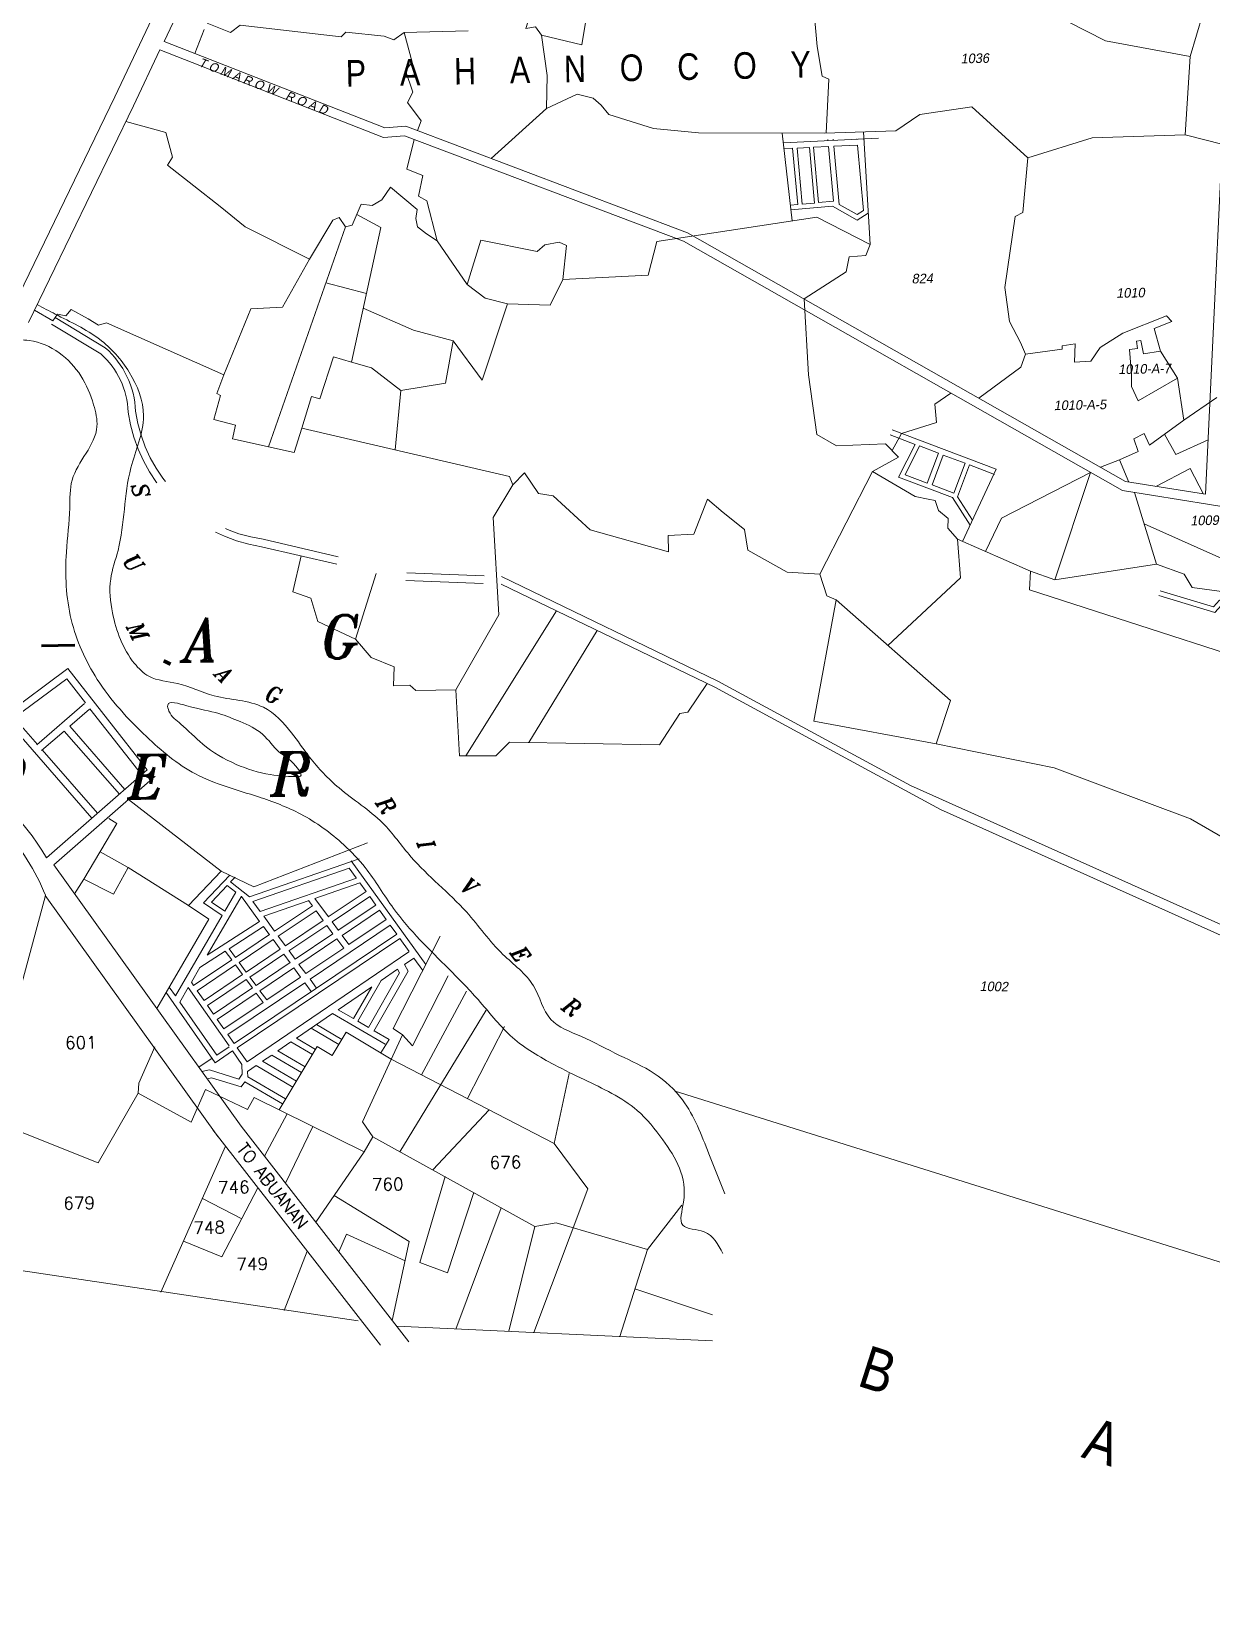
# Model space of a CAD drawing. Header units: metres. Extents: x -460 to 31334, y -1777 to 24987.
# Drawn here: x 100.829 to 102.356, y -753.785 to -751.742 of the extents above; entities that cross this region are included whole.
import ezdxf
from ezdxf.enums import TextEntityAlignment as Align

# ---------------------------------------------------------------- set-up
doc = ezdxf.new("R2010")
doc.units = ezdxf.units.M
doc.header["$MEASUREMENT"] = 0
doc.linetypes.add('ACAD_ISO02W100', pattern=[15, 12, -3])
doc.layers.add('VICINITY_MAP', color=7, linetype='Continuous', lineweight=13)
doc.styles.add('LOT_NO', font='ARIALN.TTF', dxfattribs={"width": 1.5})
doc.styles.add('PX-0', font='leroy')
doc.styles.add('PX-R', font='ROMANS.shx')
doc.styles.add('STYLE2', font='italict.shx')

# ---------------------------------------------------------------- blocks, each defined once
blk = doc.blocks.new('KQEFDFDFG')
at = {"layer": 'VICINITY_MAP', "color": 250, "lineweight": 0}
for p, q in [((26074.9, 4840.27), (26072.72, 4794.26)), ((26033.74, 4827.52), (26034.65, 4819.44)), ((26041.22, 4827.63), (26041.83, 4817.25)), ((26033.84, 4826.61), (26042.59, 4827.04)), ((26033.87, 4826.08), (26034.69, 4826.12)), ((26035.16, 4820.95), (26034.69, 4826.12)), ((26035.11, 4826.14), (26036.28, 4826.2)), ((26035.58, 4820.99), (26035.11, 4826.14)), ((26036.71, 4821.08), (26036.24, 4826.2)), ((26036.62, 4826.21), (26037.99, 4826.28)), ((26037.08, 4821.12), (26036.62, 4826.21)), ((26037.94, 4826.81), (26037.93, 4826.94)), ((26038.45, 4821.24), (26037.99, 4826.28)), ((26038.44, 4826.84), (26038.43, 4826.95)), ((26038.49, 4826.31), (26040.67, 4826.42)), ((26038.98, 4820.95), (26038.49, 4826.31)), ((26040.62, 4826.95), (26040.61, 4826.99)), ((26041.22, 4820.39), (26040.67, 4826.42)), ((25993.52, 4818.9), (25986.43, 4798.64)), ((26043.87, 4800.2), (26053.45, 4796.58)), ((26043.69, 4799.73), (26045.97, 4798.86)), ((26046.38, 4798.71), (26048.12, 4798.05)), ((26069.98, 4797.93), (26068.93, 4799.8)), ((26072.96, 4799.27), (26069.98, 4797.93)), ((26048.12, 4798.05), (26047.09, 4795.3)), ((26048.57, 4797.88), (26047.54, 4795.13)), ((26048.57, 4797.88), (26050.57, 4797.12)), ((26050.58, 4797.13), (26049.54, 4794.38)), ((26050.98, 4796.98), (26049.88, 4794.04)), ((26050.98, 4796.97), (26053.27, 4796.1)), ((26064.8, 4797.45), (26065.65, 4795.39)), ((26068.14, 4794.99), (26071.31, 4796.64)), ((26071.31, 4796.64), (26072.53, 4794.29)), ((26012.95, 4783.53), (26004.6, 4770.18)), ((26010.41, 4771.41), (26016.71, 4781.71)), ((25983.92, 4736.08), (25966.66, 4760.15)), ((25981.78, 4735.15), (25965.88, 4757.32)), ((25999.36, 4716.23), (25983.92, 4736.08)), ((25996.74, 4715.91), (25981.3, 4735.76))]:
    blk.add_line(p, q, dxfattribs=at)
at = {"layer": 'VICINITY_MAP', "color": 250, "lineweight": 0, "ltscale": 0.07}
for p, q in [((25967.97, 4778.21), (25962.03, 4773.79)), ((25975.26, 4768.89), (25967.97, 4778.21)), ((25967.85, 4777.26), (25963.03, 4773.68)), ((25969.57, 4775.06), (25967.85, 4777.26)), ((25962.03, 4773.79), (25970.18, 4764.45)), ((25963.03, 4773.68), (25965.15, 4771.24)), ((25965.1, 4771.19), (25969.5, 4774.99)), ((25968.13, 4772.91), (25969.94, 4774.48)), ((25974.73, 4768.47), (25969.99, 4774.52)), ((25965.54, 4770.68), (25967.62, 4772.47)), ((25967.62, 4772.47), (25972.7, 4766.65)), ((25968.13, 4772.91), (25973.21, 4767.09)), ((25965.6, 4770.73), (25970.69, 4764.9)), ((25965.99, 4760.79), (25975.26, 4768.89)), ((25966.66, 4760.15), (25976, 4768.31)), ((25982.08, 4759.58), (25973.55, 4766.17)), ((25969.42, 4758.82), (25972.48, 4763.95)), ((25972.48, 4763.95), (25971.73, 4764.42)), ((25985.07, 4758.12), (25995.55, 4762.18)), ((25973.5, 4759.89), (25970.93, 4761.35)), ((25984.68, 4757.19), (25994.77, 4760.69)), ((25973.5, 4759.89), (25972.17, 4757.46)), ((25979.08, 4756.4), (25973.5, 4759.89)), ((25979.08, 4756.4), (25982.08, 4759.58)), ((25980.46, 4756.65), (25982.87, 4759.19)), ((25982.08, 4759.58), (25985.07, 4758.12)), ((25985, 4756.76), (25993.86, 4759.84)), ((25994.5, 4758.95), (25993.86, 4759.84)), ((26000.92, 4750.98), (25994.05, 4760.51)), ((25969.42, 4758.82), (25968.57, 4757.49)), ((25972.17, 4757.46), (25969.42, 4758.82)), ((25981.18, 4756.72), (25982.64, 4758.26)), ((25983.43, 4757.63), (25982.64, 4758.26)), ((25982.95, 4758.58), (25983.37, 4759.02)), ((25984.68, 4757.19), (25982.95, 4758.58)), ((25985.67, 4755.84), (25994.53, 4758.92)), ((25990.71, 4757.05), (25994.84, 4758.49)), ((25995.42, 4757.68), (25994.84, 4758.49)), ((25963, 4746.49), (25965.89, 4757.34)), ((25980.94, 4755.14), (25979.08, 4756.4)), ((25982.18, 4755.48), (25980.46, 4756.65)), ((25980.78, 4751.83), (25983.93, 4757.21)), ((25982.41, 4755.88), (25981.18, 4756.72)), ((25982.41, 4755.88), (25983.43, 4757.63)), ((25983.94, 4757.22), (25983.93, 4757.23)), ((25985.61, 4754.94), (25983.94, 4757.22)), ((25985.67, 4755.84), (25985, 4756.76)), ((25985.99, 4755.41), (25990.17, 4756.87)), ((25987, 4754.04), (25990.48, 4756.38)), ((25990.48, 4756.38), (25990.13, 4756.85)), ((25991.95, 4755.35), (25990.71, 4757.05)), ((25991.94, 4755.35), (25995.42, 4757.68)), ((25992.29, 4754.9), (25995.75, 4757.22)), ((25992.85, 4754.12), (25996.31, 4756.45)), ((25996.31, 4756.45), (25995.75, 4757.22)), ((25976.14, 4746.93), (25980.94, 4755.14)), ((25977.86, 4748.09), (25982.18, 4755.48)), ((25985.61, 4754.94), (25980.78, 4751.83)), ((25987, 4754.04), (25985.99, 4755.41)), ((25987.33, 4753.57), (25990.82, 4755.92)), ((25987.99, 4752.69), (25991.47, 4755.03)), ((25991.47, 4755.03), (25990.82, 4755.92)), ((25992.87, 4754.11), (25992.29, 4754.9)), ((25993.21, 4753.65), (25996.65, 4755.96)), ((25993.84, 4752.8), (25997.27, 4755.11)), ((25997.27, 4755.11), (25996.65, 4755.96)), ((25985.97, 4754.46), (25982.81, 4752.42)), ((25983.27, 4743.7), (25998.24, 4753.77)), ((25983.4, 4751.62), (25986.52, 4753.73)), ((25983.55, 4743.3), (25998.53, 4753.36)), ((25986.52, 4753.71), (25985.97, 4754.46)), ((25987.99, 4752.69), (25987.33, 4753.58)), ((25988.32, 4752.22), (25991.81, 4754.57)), ((25988.89, 4751.46), (25992.37, 4753.8)), ((25990.26, 4749.61), (25997.65, 4754.58)), ((25992.37, 4753.8), (25991.81, 4754.57)), ((25993.84, 4752.8), (25993.21, 4753.65)), ((25998.24, 4753.77), (25997.65, 4754.58)), ((25997.92, 4745.08), (26002.23, 4753.57)), ((25999.38, 4752.17), (25998.53, 4753.36)), ((25982.45, 4752.2), (25980.12, 4750.69)), ((25983.05, 4751.39), (25982.45, 4752.2)), ((25983.4, 4751.62), (25982.81, 4752.42)), ((25983.74, 4751.16), (25986.85, 4753.26)), ((25984.39, 4750.27), (25987.52, 4752.37)), ((25984.46, 4742), (25999.36, 4752.15)), ((25984.73, 4749.81), (25987.85, 4751.91)), ((25987.51, 4752.37), (25986.85, 4753.26)), ((25988.43, 4751.12), (25987.85, 4751.91)), ((25988.89, 4751.46), (25988.33, 4752.23)), ((25989.24, 4750.98), (25992.73, 4753.33)), ((25989.87, 4750.13), (25993.36, 4752.47)), ((25993.36, 4752.47), (25992.73, 4753.33)), ((25979.33, 4749.34), (25980.12, 4750.69)), ((25979.54, 4749.03), (25983.05, 4751.39)), ((25979.87, 4748.56), (25983.39, 4750.93)), ((25984.04, 4750.04), (25983.39, 4750.93)), ((25984.39, 4750.27), (25983.74, 4751.16)), ((25985.29, 4749.04), (25988.42, 4751.15)), ((25985.65, 4748.56), (25988.76, 4750.66)), ((25989.39, 4749.81), (25988.76, 4750.66)), ((25989.87, 4750.13), (25989.24, 4750.98)), ((25996.81, 4749.5), (25998.32, 4750.53)), ((25998.32, 4750.53), (25998.5, 4750.2)), ((25998.96, 4750.97), (25999.83, 4751.56)), ((25998.96, 4750.97), (25999.29, 4750.36)), ((26000.64, 4750.43), (25999.83, 4751.56)), ((25979.33, 4749.34), (25979.54, 4749.03)), ((25980.5, 4747.66), (25984.04, 4750.04)), ((25980.83, 4747.19), (25984.38, 4749.58)), ((25982.7, 4744.52), (25989.78, 4749.28)), ((25984.95, 4748.81), (25984.38, 4749.58)), ((25985.29, 4749.04), (25984.73, 4749.81)), ((25986.27, 4747.71), (25989.39, 4749.81)), ((25990.37, 4748.48), (25989.78, 4749.28)), ((25990.85, 4748.8), (25990.26, 4749.61)), ((25996.81, 4749.5), (25994.67, 4745.75)), ((25998.5, 4750.2), (25995.64, 4745.18)), ((25999.29, 4750.36), (25996.14, 4744.84)), ((25999.69, 4743.49), (26002.98, 4749.92)), ((25977.01, 4748.4), (25981.53, 4741.93)), ((25977.29, 4748.9), (25977.86, 4748.09)), ((25978.26, 4747.51), (25979.04, 4748.85)), ((25979.04, 4748.85), (25982.8, 4743.47)), ((25979.87, 4748.56), (25980.5, 4747.66)), ((25981.38, 4746.41), (25984.95, 4748.81)), ((25981.72, 4745.92), (25985.3, 4748.33)), ((25985.93, 4747.48), (25985.3, 4748.33)), ((25986.27, 4747.71), (25985.65, 4748.56)), ((25992.86, 4746.81), (25995.94, 4748.91)), ((25995.94, 4748.91), (25994.27, 4745.99)), ((26000.53, 4740.82), (26004.68, 4748.53)), ((25978.26, 4747.51), (25981.67, 4742.63)), ((25980.83, 4747.19), (25981.38, 4746.41)), ((25982.32, 4745.06), (25985.93, 4747.48)), ((25989, 4744.19), (25992.34, 4746.46)), ((25997.17, 4743.63), (25992.34, 4746.46)), ((25994.27, 4745.99), (25992.86, 4746.81)), ((25998.54, 4733.74), (26006.48, 4746.78)), ((25981.72, 4745.92), (25982.32, 4745.06)), ((25992.92, 4743.61), (25990.36, 4745.11)), ((25993.2, 4744.08), (25990.86, 4745.45)), ((25992.31, 4742.58), (25993.6, 4744.75)), ((25993.6, 4744.75), (25997.74, 4742.26)), ((25995.64, 4745.18), (25994.67, 4745.75)), ((25997.55, 4744.06), (25996.16, 4744.88)), ((25998.77, 4744.49), (25997.92, 4745.08)), ((26004.77, 4738.62), (26008.17, 4745.25)), ((25974.48, 4740.04), (25975.98, 4743.38)), ((25981.67, 4742.63), (25982.8, 4743.39)), ((25982.7, 4744.52), (25983.27, 4743.7)), ((25983.55, 4743.3), (25984.46, 4742)), ((25987.3, 4743.02), (25988.5, 4743.84)), ((25987.41, 4737.6), (25990.92, 4743.41)), ((25990.48, 4742.68), (25988.5, 4743.84)), ((25990.76, 4743.15), (25989, 4744.19)), ((25990.92, 4743.41), (25992.31, 4742.58)), ((25995.08, 4736.49), (25998.77, 4744.49)), ((25996.78, 4742.84), (25997.55, 4744.06)), ((25998.77, 4744.49), (25999.69, 4743.49)), ((25980.02, 4741.52), (25981.24, 4742.34)), ((25981.53, 4741.93), (25983.12, 4743.01)), ((25983.12, 4743.01), (25983.98, 4741.78)), ((25984.02, 4740.87), (25983.98, 4741.78)), ((25985.88, 4742.06), (25986.73, 4742.64)), ((25989, 4740.23), (25985.88, 4742.06)), ((25989.48, 4741.03), (25986.73, 4742.64)), ((25989.8, 4741.56), (25987.3, 4743.02)), ((26012.75, 4734.49), (25997.74, 4742.26)), ((25980.31, 4741.12), (25980.99, 4741.28)), ((25980.79, 4740.45), (25981.18, 4740.54)), ((25980.99, 4741.28), (25983.7, 4740.43)), ((25981.18, 4740.54), (25983.91, 4739.7)), ((25983.7, 4740.43), (25984.02, 4740.87)), ((25984.49, 4741.11), (25985.3, 4741.66)), ((25984.52, 4740.64), (25984.49, 4741.11)), ((25988.01, 4738.59), (25984.52, 4740.64)), ((25988.67, 4739.69), (25985.3, 4741.66)), ((26012.75, 4734.49), (26014.13, 4740.93)), ((25970.74, 4732.7), (25974.42, 4739.13)), ((25974.42, 4739.13), (25974.48, 4740.04)), ((25974.42, 4739.13), (25979.3, 4736.47)), ((25979.3, 4736.47), (25980.64, 4739.45)), ((25980.64, 4739.45), (25984.49, 4737.63)), ((25983.91, 4739.7), (25984.26, 4740.17)), ((25987.73, 4738.13), (25984.26, 4740.17)), ((25984.49, 4737.63), (25985.11, 4738.74)), ((25985.11, 4738.74), (25995.23, 4733.71)), ((26006.75, 4737.6), (26001.58, 4732.06)), ((25988.14, 4737.23), (25986.07, 4733.32)), ((25988, 4730.84), (25990.53, 4736.05)), ((25996.05, 4735.12), (25995.08, 4736.49)), ((25963.61, 4735.58), (25970.74, 4732.7)), ((25995.23, 4733.71), (25996.05, 4735.12)), ((25996.05, 4735.12), (26010.96, 4726.85)), ((26015.83, 4730.33), (26012.75, 4734.49)), ((25976.53, 4720.81), (25982.48, 4734.24)), ((25990.79, 4727.26), (25995.23, 4733.71)), ((25982.14, 4724.05), (25985.46, 4730.41)), ((26002.69, 4731.44), (26000.38, 4723.53)), ((26010.86, 4717.08), (26015.83, 4730.33)), ((25923.18, 4728.78), (25994.7, 4718.18)), ((25980.35, 4729.44), (25983.97, 4727.55)), ((25992.47, 4729.7), (25999.39, 4725.47)), ((26002.92, 4722.58), (26005.33, 4729.98)), ((26021.34, 4724.74), (26024.5, 4728.82)), ((26003.69, 4717.41), (26007.86, 4728.57)), ((26010.96, 4726.85), (26012.92, 4727.2)), ((26012.92, 4727.2), (26021.34, 4724.74)), ((25993.62, 4726.13), (25992.91, 4724.52)), ((25999.01, 4723.7), (25993.62, 4726.13)), ((26010.96, 4726.85), (26008.57, 4717.22)), ((25978.61, 4725.5), (25982.14, 4724.05)), ((25987.88, 4719.12), (25990, 4724.58)), ((25999.39, 4725.47), (25997.83, 4718.21)), ((26021.34, 4724.74), (26018.78, 4716.72)), ((26000.38, 4723.53), (26002.92, 4722.58)), ((26020.18, 4721.1), (26027.33, 4718.73)), ((25998.25, 4717.66), (26027.31, 4716.32))]:
    blk.add_line(p, q, dxfattribs=at)
at = {"layer": 'VICINITY_MAP', "color": 250, "lineweight": 0}
blk.add_lwpolyline([(25994.63, 4910.01), (25997.17, 4890.44, -0.149078), (25995.32, 4879.41), (25972.28, 4830.85), (25963.48, 4812.66)], format="xyb", dxfattribs=at)
for points in [[(25988.26, 4860.08), (25976.82, 4835.96)], [(26006.95, 4825.19), (26012.04, 4829.77), (26014.87, 4831.11), (26016.32, 4830.73), (26017.08, 4830.08), (26017.77, 4829.22), (26021.9, 4827.94), (26026.02, 4827.55), (26037.67, 4827.51), (26044.19, 4827.73), (26046.4, 4829.22), (26051.19, 4829.94), (26056.35, 4825.24), (26062.29, 4827.07), (26070.84, 4827.37), (26081.34, 4824.68)], [(25979.64, 4834.85), (25980.5, 4837.06)], [(25980.78, 4837.63), (25982.93, 4836.77), (25983.83, 4837.45), (25993.12, 4836.39), (25993.56, 4836.8), (25997.09, 4836.44), (25997.97, 4836.11), (25998.92, 4836.79), (26004.81, 4836.92)], [(26071.29, 4834.57), (26063.51, 4836.02), (26040.81, 4847.59), (26037.95, 4847.76), (26037.7, 4843.48), (26037.34, 4841.13), (26036.5, 4840.72), (26036.94, 4835.49), (26037.4, 4832.76), (26038.03, 4832.49), (26037.79, 4827.51)], [(26010.96, 4839.83), (26010.12, 4837.15), (26011.03, 4837.29), (26011.57, 4836.54), (26015.29, 4835.65), (26016.05, 4840.33), (26012.48, 4841.47)], [(26073.04, 4840.5), (26071.29, 4834.57), (26070.84, 4827.37)], [(25998.92, 4836.79), (25999.66, 4834.04), (25999.05, 4833.27), (25999.72, 4831.28), (25999.23, 4830.35), (26000.49, 4828.65), (26000.16, 4827.76)], [(26011.57, 4836.54), (26012.09, 4832.81), (26012.04, 4829.77)], [(25976.44, 4835.17), (25974, 4830.03), (25964.34, 4810.08)], [(25976.44, 4835.17), (25997.01, 4827.12), (25998.95, 4827.28), (26024.65, 4817.56), (26065.06, 4794.6), (26075.75, 4792.89), (26082.61, 4791.47), (26082.96, 4791.27)], [(25976.82, 4835.96), (25997.14, 4828.01), (25999.08, 4828.17), (26025.02, 4818.35), (26065.35, 4795.44), (26072.72, 4794.26)], [(25973.31, 4828.59), (25976.97, 4827.57), (25977.61, 4825.31), (25977.12, 4824.57), (25981.97, 4820.76), (25984.29, 4818.9), (25990.21, 4815.92), (25992.37, 4819.51), (25992.95, 4819.75), (25993.52, 4818.9), (25994.15, 4819.05), (25994.98, 4820.97), (25995.98, 4820.86), (25996.88, 4821.37), (25997.67, 4822.53), (26000.13, 4820.48), (26000.01, 4819.66), (26000.16, 4818.89), (26000.99, 4818.23), (26001.98, 4817.61), (26004.72, 4813.58), (26006, 4817.65), (26011.16, 4816.61), (26011.88, 4817.22), (26013.19, 4817.47), (26013.88, 4817.17), (26013.53, 4814.03), (26021.38, 4814.43), (26022.18, 4817.54), (26036.92, 4819.78), (26041.83, 4817.25), (26041.44, 4816.24), (26039.9, 4816.12), (26039.61, 4814.75), (26035.77, 4812.25), (26036.16, 4805.27), (26036.91, 4799.77), (26038.74, 4798.72), (26043.24, 4798.92), (26044.45, 4797.67), (26042.05, 4796.37), (26037.21, 4786.91), (26034.2, 4787.09), (26030.56, 4789.11), (26030.27, 4791.03), (26028.31, 4792.58), (26026.87, 4793.8), (26025.59, 4790.6), (26023.25, 4790.47), (26023.28, 4788.97), (26016.04, 4791), (26012.64, 4794.11), (26011.29, 4794.33), (26010, 4796.23), (26008.93, 4795.12), (26008.64, 4795.89), (25989.5, 4800.36), (25988.8, 4798.12), (25983.13, 4799.36), (25983.41, 4800.64), (25981.39, 4801.16), (25982, 4803.36), (25981.69, 4803.54), (25982.33, 4805.26), (25984.82, 4811.34), (25987.71, 4811.48), (25990.21, 4815.92)], [(25999.85, 4826.94), (25999.17, 4824.19), (26000.63, 4823.6), (26000.26, 4821.7), (26001.02, 4821.28), (26001.98, 4817.61)], [(26056.35, 4825.24), (26055.9, 4820.21), (26055.19, 4819.83), (26054.25, 4813.3), (26054.67, 4810.18), (26055.69, 4808.24), (26056.14, 4807.18), (26055.72, 4805.98), (26051.85, 4803.11)], [(26034.48, 4820.89), (26035.16, 4820.95)], [(26034.53, 4820.45), (26038.37, 4820.79), (26040.64, 4819.5), (26041.66, 4820.15)], [(26035.58, 4820.99), (26036.71, 4821.08)], [(26037.08, 4821.12), (26038.47, 4821.24)], [(26038.98, 4820.95), (26040.63, 4820.01), (26041.22, 4820.39)], [(25994.56, 4820.01), (25996.79, 4818.83), (25994.07, 4806.43)], [(25991.7, 4813.72), (25995.45, 4812.74)], [(26013.53, 4814.03), (26012.36, 4811.68), (26008.44, 4811.8), (26006.12, 4804.78), (26003.45, 4808.38), (26002.73, 4804.51), (25998.62, 4803.83), (25998.11, 4798.35)], [(26004.72, 4813.58), (26006.4, 4812.31), (26008.44, 4811.8)], [(25982.33, 4805.26), (25971.52, 4810.05), (25970.79, 4809.82), (25969.82, 4810.43), (25968.26, 4811.28), (25967.77, 4810.69), (25967.01, 4810.84), (25966.58, 4810.22), (25964.9, 4811.21)], [(25995.16, 4811.41), (25999.8, 4809.36), (26003.45, 4808.38)], [(26056.14, 4807.18), (26059.5, 4807.63), (26059.52, 4807.94), (26060.71, 4808.12), (26060.65, 4806.42), (26062.16, 4806.52), (26063.02, 4807.79), (26065.1, 4809.09), (26069.13, 4810.68), (26069.61, 4810.16), (26067.99, 4809.53), (26068.56, 4807.43), (26070.14, 4804.95), (26070.71, 4801.1), (26073.77, 4803.17)], [(26068.56, 4807.43), (26067.01, 4807.21), (26066.77, 4808.43), (26066.36, 4808.36), (26066.44, 4807.7), (26065.72, 4807.59), (26065.89, 4805.3), (26065.91, 4804.2), (26066.5, 4802.86), (26070.14, 4804.95)], [(25998.62, 4803.83), (25995.92, 4805.9), (25994.07, 4806.43), (25992.42, 4806.91), (25991.16, 4803.04), (25990.39, 4803.28), (25989.5, 4800.36)], [(26049.27, 4803.57), (26047.79, 4802.56), (26047.93, 4800.87), (26044.73, 4799.86), (26043.85, 4798.29)], [(26063.05, 4796.75), (26064.8, 4797.45), (26066.52, 4798.2), (26066.12, 4799.37), (26067.05, 4799.87), (26067.55, 4798.79), (26070.71, 4801.1)], [(26045.97, 4798.86), (26044.45, 4795.83), (26049.42, 4793.96), (26051.04, 4791.41)], [(26046.38, 4798.71), (26045.05, 4796.07), (26047.09, 4795.3)], [(26042.05, 4796.37), (26045.97, 4794.06), (26047.17, 4793.83), (26047.82, 4793.7), (26048.13, 4792.76), (26049.01, 4792.02), (26048.99, 4791.15), (26049.88, 4790.12), (26056.61, 4787.2), (26056.5, 4785.46), (26085.75, 4776), (26084.69, 4769.28)], [(26053.45, 4796.58), (26050.34, 4789.92)], [(26052.46, 4789), (26053.93, 4792.08), (26062.11, 4796.27)], [(26062.11, 4796.27), (26058.85, 4786.38)], [(26008.93, 4795.12), (26007.11, 4792.12), (26007.65, 4783.16), (26003.68, 4776.26), (26004.02, 4770.18), (26007.37, 4770.17), (26008.62, 4771.44), (26022.45, 4771.19), (26024.32, 4774.07), (26025.06, 4774.19), (26026.84, 4776.83)], [(26047.54, 4795.13), (26049.54, 4794.38)], [(26049.88, 4794.04), (26051.25, 4791.88)], [(26066.16, 4794.42), (26068.2, 4787.83)], [(26056.61, 4787.2), (26058.85, 4786.38), (26068.2, 4787.83), (26070.74, 4786.9), (26071.47, 4785.69), (26078.31, 4784.76), (26079.8, 4785.19), (26079.42, 4786.24), (26079.94, 4787.83), (26079.38, 4788.21), (26079.8, 4792.06)], [(26067.05, 4791.55), (26076.84, 4787.18), (26076.05, 4785.07)], [(26082.96, 4791.27), (26081.89, 4786.76), (26079.54, 4783.84), (26073.99, 4784.53), (26073.44, 4783.9), (26068.54, 4785.37)], [(26049.88, 4790.12), (26050.15, 4786.56), (26043.47, 4780.34)], [(26083.37, 4791.04), (26082.3, 4786.56), (26079.73, 4783.36), (26074.17, 4784.05), (26073.58, 4783.39), (26068.41, 4784.94)], [(25994.44, 4780.92), (25990.99, 4782.55), (25990.34, 4784.7), (25988.67, 4785.27), (25989.45, 4788.59)], [(26003.68, 4776.26), (26000, 4776.21), (25999.44, 4776.7), (25997.94, 4776.62), (25998, 4778.38), (25995.88, 4779.24), (25994.44, 4780.92), (25996.34, 4786.98)], [(26037.21, 4786.91), (26037.83, 4784.93), (26038.69, 4784.55), (26049.22, 4775.27), (26047.9, 4771.28), (26036.66, 4773.37), (26038.69, 4784.55)], [(26007.85, 4785.98), (26027.52, 4776.5), (26048.3, 4765.24)], [(26007.88, 4786.68), (26027.81, 4777.07), (26045.56, 4767.45)], [(26047.9, 4771.28), (26058.77, 4769.08), (26071.34, 4764.37), (26078.38, 4760.29), (26085.32, 4761.34), (26083.29, 4762.82), (26084.69, 4769.28)], [(26045.56, 4767.45), (26095.97, 4744.85)], [(26048.3, 4765.24), (26095.69, 4743.99)], [(26023.88, 4739.31), (26118.1, 4709.76), (26297.16, 4707.42)]]:
    blk.add_lwpolyline(points, dxfattribs=at)
at = {"layer": 'VICINITY_MAP', "color": 250, "linetype": 'ACAD_ISO02W100', "lineweight": 0, "ltscale": 0.0001}
for points in [[(25966.8, 4810.53), (25971.41, 4807.75, -0.204341), (25974.2, 4801.91, 0.331517), (25985.93, 4790.12), (25999.18, 4787.03), (26007.88, 4786.68)], [(25966.44, 4809.94), (25971, 4807.19, -0.203393), (25973.51, 4801.84, 0.331655), (25985.8, 4789.44), (25999.09, 4786.34), (26007.85, 4785.98)]]:
    blk.add_lwpolyline(points, format="xyb", dxfattribs=at)
at = {"layer": 'VICINITY_MAP', "color": 250, "lineweight": 0, "ltscale": 0.07, "const_width": 0.342}
blk.add_lwpolyline([(25976.78, 4778.93), (25977.42, 4778.62)], dxfattribs=at)
at = {"layer": 'VICINITY_MAP', "color": 250, "lineweight": 0}
for centre, radius, start, end in [((25944.82, 4748.23), 24.62, 30.6977, 60.5495), ((25945.31, 4748.88), 22.26, 22.3428, 41.286)]:
    blk.add_arc(centre, radius, start, end, dxfattribs=at)
at = {"layer": 'VICINITY_MAP', "color": 250, "lineweight": 0, "ltscale": 0.07}
for points, knots in [([(26028.46, 4729.87), (26027.96, 4731.09), (26026.78, 4734.01), (26025.22, 4738.16), (26022.06, 4741.14), (26018.6, 4742.61), (26015.54, 4744.32), (26011.93, 4745.59), (26011.12, 4749.47), (26007.54, 4751.99), (26004.44, 4756.53), (26000.04, 4759.91), (25996.91, 4764.49), (25993.11, 4766.81), (25990.37, 4769.72), (25988.5, 4772.52), (25985.86, 4775.34), (25981.67, 4775.3), (25978.42, 4776.98), (25975.58, 4777.12), (25973.22, 4779.46), (25972.05, 4782.66), (25971.66, 4786.36), (25973.26, 4790.66), (25973.03, 4795.85), (25975.57, 4801.23), (25973.84, 4805.63), (25970.89, 4808.9), (25967.62, 4810.4), (25965.69, 4811.43), (25965.14, 4811.73)], [0, 0, 0, 0, 3.960487, 9.483113, 13.044088, 16.641389, 20.63445, 23.791908, 27.264602, 31.304303, 36.466613, 43.669799, 47.726168, 52.87643, 56.805346, 59.579829, 63.08212, 67.737687, 71.279572, 74.018903, 75.790714, 80.861155, 83.977087, 86.714355, 94.407852, 99.32717, 103.553795, 107.654176, 112.330446, 114.205739, 114.205739, 114.205739, 114.205739]), ([(26028.26, 4724.37), (26027.84, 4725.2), (26027.07, 4726.68), (26023.93, 4726.52), (26025.38, 4730.81), (26023.3, 4734.22), (26020.09, 4738.25), (26016.25, 4739.99), (26012.3, 4741.94), (26008.75, 4743.99), (26006.03, 4747.52), (26002.29, 4751.37), (25998.31, 4755.16), (25995.8, 4759.54), (25992.95, 4762.52), (25989.68, 4764.9), (25984.92, 4766.7), (25979.64, 4768.04), (25974.78, 4772.17), (25970.56, 4776.76), (25967.87, 4782.71), (25967.63, 4788.25), (25968.21, 4792.48), (25968.05, 4796.61), (25971.13, 4799.31), (25970.29, 4802.83), (25968.97, 4806.11), (25966.19, 4808.33), (25963.82, 4808.48), (25963.53, 4808.5)], [0, 0, 0, 0, 2.619225, 4.687991, 6.822347, 12.860739, 16.463038, 22.099291, 25.142381, 29.776039, 34.170032, 38.374073, 45.918114, 50.503137, 53.392642, 58.235661, 62.455028, 68.626682, 74.306352, 81.24137, 87.251725, 93.470739, 97.542674, 100.132885, 105.571268, 107.590485, 110.492547, 116.251872, 117.075086, 117.075086, 117.075086, 117.075086])]:
    blk.add_open_spline(points, degree=3, knots=knots, dxfattribs=at)
at = {"layer": 'VICINITY_MAP', "color": 250, "lineweight": 0, "ltscale": 0.07, "start_tangent": (-0.998296, -0.058348), "end_tangent": (-0.998296, -0.058348)}
blk.add_spline([(25989.3, 4768.29), (25986.59, 4768.46), (25983.46, 4769.4), (25980.38, 4771.27), (25978.35, 4773.11), (25977.27, 4774.31), (25977.15, 4774.86), (25978.92, 4774.79), (25981.87, 4774.07), (25983.83, 4773.33), (25985.9, 4772.16), (25987.37, 4770.58), (25988.95, 4769.23), (25989.3, 4768.29)], degree=3, dxfattribs=at)
at = {"layer": 'VICINITY_MAP', "color": 250, "lineweight": 0, "style": 'LOT_NO'}
for s, height, rotation, p in [('P    A    H    A    N    O    C    O    Y', 2.4458, 1.1421, (26015, 4831.48)), ('B               A               G               O', 3.9133, 342.2812, (26073.06, 4700.61))]:
    blk.add_text(s, height=height, rotation=rotation, dxfattribs=at).set_placement(p, align=Align.BOTTOM_CENTER)
at = {"layer": 'VICINITY_MAP', "color": 250, "lineweight": 0, "style": 'PX-0', "oblique": 10}
for s, height, rotation, p in [('1036', 0.88, 1.1421, (26051.49, 4833.7)), ('T O M A R O W   R O A D', 0.8153, 339.0037, (25985.74, 4831.22)), ('824', 0.88, 1.1421, (26046.65, 4813.43)), ('1010', 0.88, 1.1421, (26065.82, 4812.11)), ('1010-A-7', 0.88, 1.1421, (26067.11, 4805.11)), ('1010-A-5', 0.88, 1.1421, (26061.17, 4801.79)), ('1009', 0.88, 1.1421, (26072.64, 4791.16)), ('1002', 0.88, 358.8194, (26053.21, 4748.25))]:
    blk.add_text(s, height=height, rotation=rotation, dxfattribs=at).set_placement(p, align=Align.BOTTOM_CENTER)
at = {"layer": 'VICINITY_MAP', "color": 250, "lineweight": 0, "ltscale": 0.07, "style": 'STYLE2'}
for s, height, rotation, p in [('S', 1.48, 286.7356, (25973.74, 4795.09)), ('U', 1.48, 307.6426, (25972.93, 4788.1)), ('S   U   M   -   A   G', 3.9842, 1.1421, (25924.07, 4777.77)), ('M', 1.48, 297.5072, (25973.33, 4782.05)), ('A', 1.48, 315.0744, (25981.41, 4777.6)), ('G', 1.48, 340.2054, (25986, 4775.34)), ('P   R   O   P   E   R', 3.9842, 1.1421, (25920.71, 4765.18)), ('R', 1.48, 302.6028, (25996.25, 4765.87)), ('I', 1.48, 291.5687, (26000.1, 4762.17)), ('V', 1.48, 321.7644, (26003.95, 4757.95)), ('E', 1.48, 305.6743, (26008.64, 4752.06)), ('R', 1.48, 323.5813, (26013.32, 4746.91))]:
    blk.add_text(s, height=height, rotation=rotation, dxfattribs=at).set_placement(p)
at = {"layer": 'VICINITY_MAP', "color": 250, "lineweight": 0, "ltscale": 0.07, "style": 'PX-R'}
for s, rotation, p in [('601', 1.1421, (25969.16, 4743.78)), ('TO ABUANAN', 307.8828, (25986.81, 4730.58)), ('676', 1.1421, (26008.25, 4732.76)), ('746', 1.1421, (25983.23, 4730.46)), ('760', 1.1421, (25997.41, 4730.74)), ('679', 1.1421, (25969, 4729.01)), ('748', 1.1421, (25980.97, 4726.75)), ('749', 1.1421, (25984.94, 4723.4))]:
    blk.add_text(s, height=1.138, rotation=rotation, dxfattribs=at).set_placement(p, align=Align.MIDDLE_CENTER)

msp = doc.modelspace()

# ---------------------------------------------------------------- block references
at = {"color": 252, "lineweight": 13, "xscale": 0.01406005031200456, "yscale": 0.01406005031200456, "zscale": 0.01406005031200456}
msp.add_blockref('KQEFDFDFG', (-264.23522, -819.74891), dxfattribs=at)

doc.saveas('drawing.dxf')
